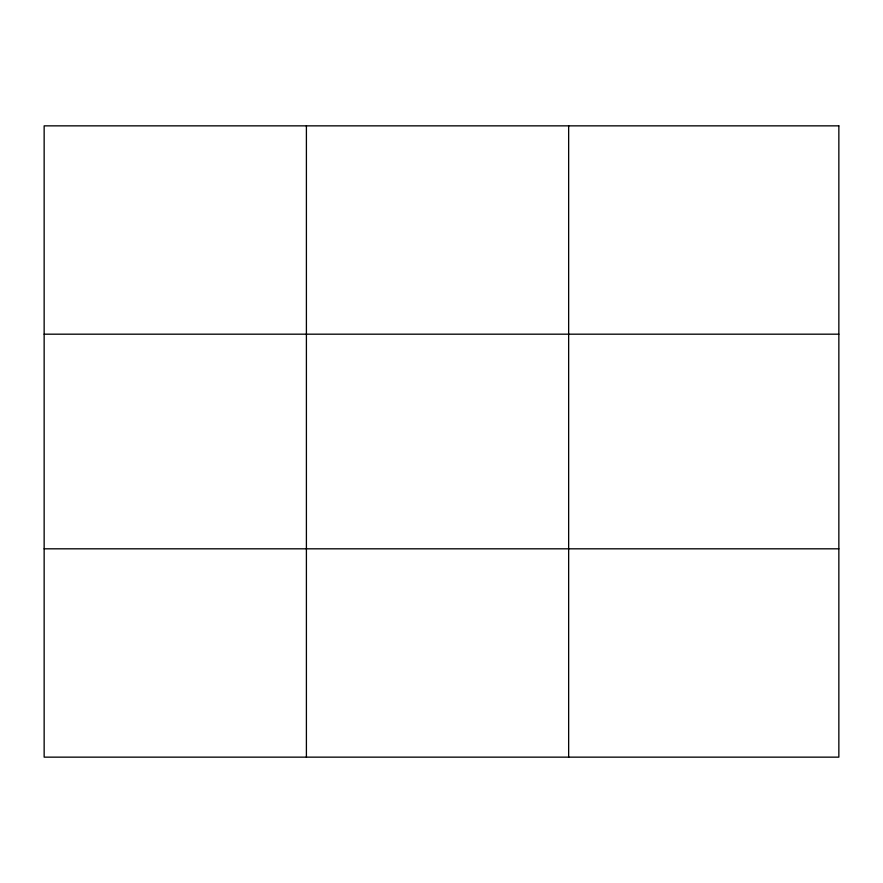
<?xml version="1.0" encoding="UTF-8"?>
<svg xmlns="http://www.w3.org/2000/svg" width="883" height="883" viewBox="0 0 883 883"><rect width="100%" height="100%" fill="white"/><g stroke="black" fill="none" stroke-linecap="round" stroke-linejoin="round"><path stroke-width="1.32" d="M306.401 125.85L306.401 757.15M568.652 125.85L568.652 757.15M44.15 334.182L838.85 334.182M44.15 548.818L838.85 548.818M838.85 125.85L838.85 757.15L44.15 757.15L44.15 125.85L838.85 125.85"/></g></svg>
